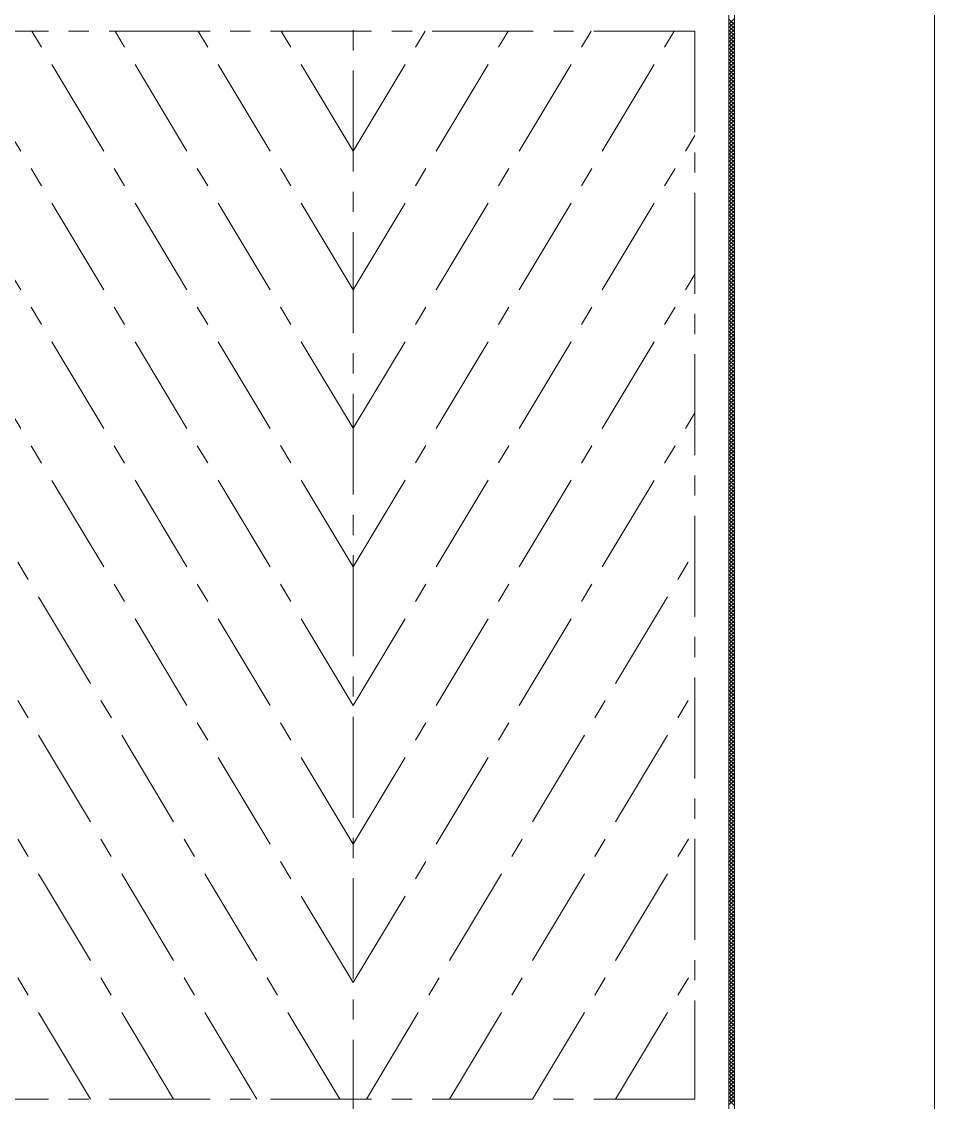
# Model space of a CAD drawing. Header units: millimetres. Extents: x -394 to 6212, y -2458 to 809.
# Drawn here: x 2980.02 to 3002.61, y -1869.51 to -1842.75 of the extents above; entities that cross this region are included whole.
import ezdxf

# ---------------------------------------------------------------- set-up
doc = ezdxf.new("R2010")
doc.units = ezdxf.units.MM
doc.linetypes.add('CENTERX2', pattern=[4, 2.5, -0.5, 0.5, -0.5])
for name, color, linetype, lineweight, true_color in [('1', 1, 'Continuous', 18, 0xff0000), ('2', 2, 'Continuous', 18, 0xffff00), ('3', 3, 'CENTERX2', 18, 0x00ff00)]:
    doc.layers.add(name, color=color, linetype=linetype, lineweight=lineweight, true_color=true_color)

msp = doc.modelspace()

# ---------------------------------------------------------------- linework, layer by layer
at = {"layer": '1'}
for p, q in [((3002.6128, -1823.48362), (3002.6128, -1888.73439)), ((2997.66192, -1841.22445), (2997.66192, -1871.02181)), ((2997.52353, -1842.11893), (2997.52353, -1870.09908))]:
    msp.add_line(p, q, dxfattribs=at)
at = {"layer": '2'}
for p, q in [((2997.52353, -1842.80938), (2997.66192, -1842.67099)), ((2997.66192, -1842.82561), (2997.52353, -1842.68722)), ((2997.52353, -1842.89918), (2997.66192, -1842.7608)), ((2997.66192, -1842.91542), (2997.52353, -1842.77703)), ((2997.52353, -1842.98899), (2997.66192, -1842.8506)), ((2997.66192, -1843.00522), (2997.52353, -1842.86683)), ((2997.52353, -1843.07879), (2997.66192, -1842.9404)), ((2997.66192, -1843.09502), (2997.52353, -1842.95663)), ((2997.52353, -1843.16859), (2997.66192, -1843.0302)), ((2997.66192, -1843.18482), (2997.52353, -1843.04643)), ((2997.52353, -1843.2584), (2997.66192, -1843.12001)), ((2997.66192, -1843.27463), (2997.52353, -1843.13624)), ((2997.52353, -1843.3482), (2997.66192, -1843.20981)), ((2997.66192, -1843.36443), (2997.52353, -1843.22604)), ((2997.52353, -1843.438), (2997.66192, -1843.29961)), ((2997.66192, -1843.45423), (2997.52353, -1843.31584)), ((2997.52353, -1843.5278), (2997.66192, -1843.38941)), ((2997.66192, -1843.54403), (2997.52353, -1843.40564)), ((2997.52353, -1843.61761), (2997.66192, -1843.47922)), ((2997.66192, -1843.63384), (2997.52353, -1843.49545)), ((2997.52353, -1843.70741), (2997.66192, -1843.56902)), ((2997.66192, -1843.72364), (2997.52353, -1843.58525)), ((2997.52353, -1843.79721), (2997.66192, -1843.65882)), ((2997.66192, -1843.81344), (2997.52353, -1843.67505)), ((2997.52353, -1843.88701), (2997.66192, -1843.74862)), ((2997.66192, -1843.90324), (2997.52353, -1843.76485)), ((2997.52353, -1843.97682), (2997.66192, -1843.83843)), ((2997.66192, -1843.99305), (2997.52353, -1843.85466)), ((2997.52353, -1844.06662), (2997.66192, -1843.92823)), ((2997.66192, -1844.08285), (2997.52353, -1843.94446)), ((2997.52353, -1844.15642), (2997.66192, -1844.01803)), ((2997.66192, -1844.17265), (2997.52353, -1844.03426)), ((2997.52353, -1844.24622), (2997.66192, -1844.10783)), ((2997.66192, -1844.26245), (2997.52353, -1844.12406)), ((2997.52353, -1844.33603), (2997.66192, -1844.19764)), ((2997.66192, -1844.35226), (2997.52353, -1844.21387)), ((2997.52353, -1844.42583), (2997.66192, -1844.28744)), ((2997.66192, -1844.44206), (2997.52353, -1844.30367)), ((2997.52353, -1844.51563), (2997.66192, -1844.37724)), ((2997.66192, -1844.53186), (2997.52353, -1844.39347)), ((2997.52353, -1844.60543), (2997.66192, -1844.46704)), ((2997.66192, -1844.62166), (2997.52353, -1844.48327)), ((2997.52353, -1844.69524), (2997.66192, -1844.55685)), ((2997.66192, -1844.71147), (2997.52353, -1844.57308)), ((2997.52353, -1844.78504), (2997.66192, -1844.64665)), ((2997.66192, -1844.80127), (2997.52353, -1844.66288)), ((2997.52353, -1844.87484), (2997.66192, -1844.73645)), ((2997.66192, -1844.89107), (2997.52353, -1844.75268)), ((2997.52353, -1844.96464), (2997.66192, -1844.82625)), ((2997.66192, -1844.98087), (2997.52353, -1844.84249)), ((2997.52353, -1845.05445), (2997.66192, -1844.91606)), ((2997.66192, -1845.07068), (2997.52353, -1844.93229)), ((2997.52353, -1845.14425), (2997.66192, -1845.00586)), ((2997.66192, -1845.16048), (2997.52353, -1845.02209)), ((2997.52353, -1845.23405), (2997.66192, -1845.09566)), ((2997.66192, -1845.25028), (2997.52353, -1845.11189)), ((2997.52353, -1845.32385), (2997.66192, -1845.18546)), ((2997.66192, -1845.34008), (2997.52353, -1845.2017)), ((2997.52353, -1845.41366), (2997.66192, -1845.27527)), ((2997.66192, -1845.42989), (2997.52353, -1845.2915)), ((2997.52353, -1845.50346), (2997.66192, -1845.36507)), ((2997.66192, -1845.51969), (2997.52353, -1845.3813)), ((2997.52353, -1845.59326), (2997.66192, -1845.45487)), ((2997.66192, -1845.60949), (2997.52353, -1845.4711)), ((2997.52353, -1845.68306), (2997.66192, -1845.54467)), ((2997.66192, -1845.6993), (2997.52353, -1845.56091)), ((2997.52353, -1845.77287), (2997.66192, -1845.63448)), ((2997.66192, -1845.7891), (2997.52353, -1845.65071)), ((2997.52353, -1845.86267), (2997.66192, -1845.72428)), ((2997.66192, -1845.8789), (2997.52353, -1845.74051)), ((2997.52353, -1845.95247), (2997.66192, -1845.81408)), ((2997.66192, -1845.9687), (2997.52353, -1845.83031)), ((2997.52353, -1846.04227), (2997.66192, -1845.90388)), ((2997.66192, -1846.05851), (2997.52353, -1845.92012)), ((2997.52353, -1846.13208), (2997.66192, -1845.99369)), ((2997.66192, -1846.14831), (2997.52353, -1846.00992)), ((2997.52353, -1846.22188), (2997.66192, -1846.08349)), ((2997.66192, -1846.23811), (2997.52353, -1846.09972)), ((2997.52353, -1846.31168), (2997.66192, -1846.17329)), ((2997.66192, -1846.32791), (2997.52353, -1846.18952)), ((2997.52353, -1846.40148), (2997.66192, -1846.2631)), ((2997.66192, -1846.41772), (2997.52353, -1846.27933)), ((2997.52353, -1846.49129), (2997.66192, -1846.3529)), ((2997.66192, -1846.50752), (2997.52353, -1846.36913)), ((2997.52353, -1846.58109), (2997.66192, -1846.4427)), ((2997.66192, -1846.59732), (2997.52353, -1846.45893)), ((2997.52353, -1846.67089), (2997.66192, -1846.5325)), ((2997.66192, -1846.68712), (2997.52353, -1846.54873)), ((2997.52353, -1846.76069), (2997.66192, -1846.62231)), ((2997.66192, -1846.77693), (2997.52353, -1846.63854)), ((2997.52353, -1846.8505), (2997.66192, -1846.71211)), ((2997.66192, -1846.86673), (2997.52353, -1846.72834)), ((2997.52353, -1846.9403), (2997.66192, -1846.80191)), ((2997.66192, -1846.95653), (2997.52353, -1846.81814)), ((2997.52353, -1847.0301), (2997.66192, -1846.89171)), ((2997.66192, -1847.04633), (2997.52353, -1846.90794)), ((2997.52353, -1847.11991), (2997.66192, -1846.98152)), ((2997.66192, -1847.13614), (2997.52353, -1846.99775)), ((2997.52353, -1847.20971), (2997.66192, -1847.07132)), ((2997.66192, -1847.22594), (2997.52353, -1847.08755)), ((2997.52353, -1847.29951), (2997.66192, -1847.16112)), ((2997.66192, -1847.31574), (2997.52353, -1847.17735)), ((2997.52353, -1847.38931), (2997.66192, -1847.25092)), ((2997.66192, -1847.40554), (2997.52353, -1847.26715)), ((2997.52353, -1847.47912), (2997.66192, -1847.34073)), ((2997.66192, -1847.49535), (2997.52353, -1847.35696)), ((2997.52353, -1847.56892), (2997.66192, -1847.43053)), ((2997.66192, -1847.58515), (2997.52353, -1847.44676)), ((2997.52353, -1847.65872), (2997.66192, -1847.52033)), ((2997.66192, -1847.67495), (2997.52353, -1847.53656)), ((2997.52353, -1847.74852), (2997.66192, -1847.61013)), ((2997.66192, -1847.76475), (2997.52353, -1847.62636)), ((2997.52353, -1847.83833), (2997.66192, -1847.69994)), ((2997.66192, -1847.85456), (2997.52353, -1847.71617)), ((2997.52353, -1847.92813), (2997.66192, -1847.78974)), ((2997.66192, -1847.94436), (2997.52353, -1847.80597)), ((2997.52353, -1848.01793), (2997.66192, -1847.87954)), ((2997.66192, -1848.03416), (2997.52353, -1847.89577)), ((2997.52353, -1848.10773), (2997.66192, -1847.96934)), ((2997.66192, -1848.12396), (2997.52353, -1847.98557)), ((2997.52353, -1848.19754), (2997.66192, -1848.05915)), ((2997.66192, -1848.21377), (2997.52353, -1848.07538)), ((2997.52353, -1848.28734), (2997.66192, -1848.14895)), ((2997.66192, -1848.30357), (2997.52353, -1848.16518)), ((2997.52353, -1848.37714), (2997.66192, -1848.23875)), ((2997.66192, -1848.39337), (2997.52353, -1848.25498)), ((2997.52353, -1848.46694), (2997.66192, -1848.32855)), ((2997.66192, -1848.48317), (2997.52353, -1848.34479)), ((2997.52353, -1848.55675), (2997.66192, -1848.41836)), ((2997.66192, -1848.57298), (2997.52353, -1848.43459)), ((2997.52353, -1848.64655), (2997.66192, -1848.50816)), ((2997.66192, -1848.66278), (2997.52353, -1848.52439)), ((2997.52353, -1848.73635), (2997.66192, -1848.59796)), ((2997.66192, -1848.75258), (2997.52353, -1848.61419)), ((2997.52353, -1848.82615), (2997.66192, -1848.68776)), ((2997.66192, -1848.84238), (2997.52353, -1848.704)), ((2997.52353, -1848.91596), (2997.66192, -1848.77757)), ((2997.66192, -1848.93219), (2997.52353, -1848.7938)), ((2997.52353, -1849.00576), (2997.66192, -1848.86737)), ((2997.66192, -1849.02199), (2997.52353, -1848.8836)), ((2997.52353, -1849.09556), (2997.66192, -1848.95717)), ((2997.66192, -1849.11179), (2997.52353, -1848.9734)), ((2997.52353, -1849.18536), (2997.66192, -1849.04697)), ((2997.66192, -1849.2016), (2997.52353, -1849.06321)), ((2997.52353, -1849.27517), (2997.66192, -1849.13678)), ((2997.66192, -1849.2914), (2997.52353, -1849.15301)), ((2997.52353, -1849.36497), (2997.66192, -1849.22658)), ((2997.66192, -1849.3812), (2997.52353, -1849.24281)), ((2997.52353, -1849.45477), (2997.66192, -1849.31638)), ((2997.66192, -1849.471), (2997.52353, -1849.33261)), ((2997.52353, -1849.54457), (2997.66192, -1849.40618)), ((2997.66192, -1849.56081), (2997.52353, -1849.42242)), ((2997.52353, -1849.63438), (2997.66192, -1849.49599)), ((2997.66192, -1849.65061), (2997.52353, -1849.51222)), ((2997.52353, -1849.72418), (2997.66192, -1849.58579)), ((2997.66192, -1849.74041), (2997.52353, -1849.60202)), ((2997.52353, -1849.81398), (2997.66192, -1849.67559)), ((2997.66192, -1849.83021), (2997.52353, -1849.69182)), ((2997.52353, -1849.90378), (2997.66192, -1849.7654)), ((2997.66192, -1849.92002), (2997.52353, -1849.78163)), ((2997.52353, -1849.99359), (2997.66192, -1849.8552)), ((2997.66192, -1850.00982), (2997.52353, -1849.87143)), ((2997.52353, -1850.08339), (2997.66192, -1849.945)), ((2997.66192, -1850.09962), (2997.52353, -1849.96123)), ((2997.52353, -1850.17319), (2997.66192, -1850.0348)), ((2997.66192, -1850.18942), (2997.52353, -1850.05103)), ((2997.52353, -1850.26299), (2997.66192, -1850.12461)), ((2997.66192, -1850.27923), (2997.52353, -1850.14084)), ((2997.52353, -1850.3528), (2997.66192, -1850.21441)), ((2997.66192, -1850.36903), (2997.52353, -1850.23064)), ((2997.52353, -1850.4426), (2997.66192, -1850.30421)), ((2997.66192, -1850.45883), (2997.52353, -1850.32044)), ((2997.52353, -1850.5324), (2997.66192, -1850.39401)), ((2997.66192, -1850.54863), (2997.52353, -1850.41024)), ((2997.52353, -1850.62221), (2997.66192, -1850.48382)), ((2997.66192, -1850.63844), (2997.52353, -1850.50005)), ((2997.52353, -1850.71201), (2997.66192, -1850.57362)), ((2997.66192, -1850.72824), (2997.52353, -1850.58985)), ((2997.52353, -1850.80181), (2997.66192, -1850.66342)), ((2997.66192, -1850.81804), (2997.52353, -1850.67965)), ((2997.52353, -1850.89161), (2997.66192, -1850.75322)), ((2997.66192, -1850.90784), (2997.52353, -1850.76945)), ((2997.52353, -1850.98142), (2997.66192, -1850.84303)), ((2997.66192, -1850.99765), (2997.52353, -1850.85926)), ((2997.52353, -1851.07122), (2997.66192, -1850.93283)), ((2997.66192, -1851.08745), (2997.52353, -1850.94906)), ((2997.52353, -1851.16102), (2997.66192, -1851.02263)), ((2997.66192, -1851.17725), (2997.52353, -1851.03886)), ((2997.52353, -1851.25082), (2997.66192, -1851.11243)), ((2997.66192, -1851.26705), (2997.52353, -1851.12866)), ((2997.52353, -1851.34063), (2997.66192, -1851.20224)), ((2997.66192, -1851.35686), (2997.52353, -1851.21847)), ((2997.52353, -1851.43043), (2997.66192, -1851.29204)), ((2997.66192, -1851.44666), (2997.52353, -1851.30827)), ((2997.52353, -1851.52023), (2997.66192, -1851.38184)), ((2997.66192, -1851.53646), (2997.52353, -1851.39807)), ((2997.52353, -1851.61003), (2997.66192, -1851.47164)), ((2997.66192, -1851.62626), (2997.52353, -1851.48787)), ((2997.52353, -1851.69984), (2997.66192, -1851.56145)), ((2997.66192, -1851.71607), (2997.52353, -1851.57768)), ((2997.52353, -1851.78964), (2997.66192, -1851.65125)), ((2997.66192, -1851.80587), (2997.52353, -1851.66748)), ((2997.52353, -1851.87944), (2997.66192, -1851.74105)), ((2997.66192, -1851.89567), (2997.52353, -1851.75728)), ((2997.52353, -1851.96924), (2997.66192, -1851.83085)), ((2997.66192, -1851.98547), (2997.52353, -1851.84708)), ((2997.52353, -1852.05905), (2997.66192, -1851.92066)), ((2997.66192, -1852.07528), (2997.52353, -1851.93689)), ((2997.52353, -1852.14885), (2997.66192, -1852.01046)), ((2997.66192, -1852.16508), (2997.52353, -1852.02669)), ((2997.52353, -1852.23865), (2997.66192, -1852.10026)), ((2997.66192, -1852.25488), (2997.52353, -1852.11649)), ((2997.52353, -1852.32845), (2997.66192, -1852.19006)), ((2997.66192, -1852.34468), (2997.52353, -1852.2063)), ((2997.52353, -1852.41826), (2997.66192, -1852.27987)), ((2997.66192, -1852.43449), (2997.52353, -1852.2961)), ((2997.52353, -1852.50806), (2997.66192, -1852.36967)), ((2997.66192, -1852.52429), (2997.52353, -1852.3859)), ((2997.52353, -1852.59786), (2997.66192, -1852.45947)), ((2997.66192, -1852.61409), (2997.52353, -1852.4757)), ((2997.52353, -1852.68766), (2997.66192, -1852.54927)), ((2997.66192, -1852.70389), (2997.52353, -1852.56551)), ((2997.52353, -1852.77747), (2997.66192, -1852.63908)), ((2997.66192, -1852.7937), (2997.52353, -1852.65531)), ((2997.52353, -1852.86727), (2997.66192, -1852.72888)), ((2997.66192, -1852.8835), (2997.52353, -1852.74511)), ((2997.52353, -1852.95707), (2997.66192, -1852.81868)), ((2997.66192, -1852.9733), (2997.52353, -1852.83491)), ((2997.52353, -1853.04687), (2997.66192, -1852.90848)), ((2997.66192, -1853.06311), (2997.52353, -1852.92472)), ((2997.52353, -1853.13668), (2997.66192, -1852.99829)), ((2997.66192, -1853.15291), (2997.52353, -1853.01452)), ((2997.52353, -1853.22648), (2997.66192, -1853.08809)), ((2997.66192, -1853.24271), (2997.52353, -1853.10432)), ((2997.52353, -1853.31628), (2997.66192, -1853.17789)), ((2997.66192, -1853.33251), (2997.52353, -1853.19412)), ((2997.52353, -1853.40608), (2997.66192, -1853.26769)), ((2997.66192, -1853.42232), (2997.52353, -1853.28393)), ((2997.52353, -1853.49589), (2997.66192, -1853.3575)), ((2997.66192, -1853.51212), (2997.52353, -1853.37373)), ((2997.52353, -1853.58569), (2997.66192, -1853.4473)), ((2997.66192, -1853.60192), (2997.52353, -1853.46353)), ((2997.52353, -1853.67549), (2997.66192, -1853.5371)), ((2997.66192, -1853.69172), (2997.52353, -1853.55333)), ((2997.52353, -1853.76529), (2997.66192, -1853.62691)), ((2997.66192, -1853.78153), (2997.52353, -1853.64314)), ((2997.52353, -1853.8551), (2997.66192, -1853.71671)), ((2997.66192, -1853.87133), (2997.52353, -1853.73294)), ((2997.52353, -1853.9449), (2997.66192, -1853.80651)), ((2997.66192, -1853.96113), (2997.52353, -1853.82274)), ((2997.52353, -1854.0347), (2997.66192, -1853.89631)), ((2997.66192, -1854.05093), (2997.52353, -1853.91254)), ((2997.52353, -1854.1245), (2997.66192, -1853.98612)), ((2997.66192, -1854.14074), (2997.52353, -1854.00235)), ((2997.52353, -1854.21431), (2997.66192, -1854.07592)), ((2997.66192, -1854.23054), (2997.52353, -1854.09215)), ((2997.52353, -1854.30411), (2997.66192, -1854.16572)), ((2997.66192, -1854.32034), (2997.52353, -1854.18195)), ((2997.52353, -1854.39391), (2997.66192, -1854.25552)), ((2997.66192, -1854.41014), (2997.52353, -1854.27175)), ((2997.52353, -1854.48372), (2997.66192, -1854.34533)), ((2997.66192, -1854.49995), (2997.52353, -1854.36156)), ((2997.52353, -1854.57352), (2997.66192, -1854.43513)), ((2997.66192, -1854.58975), (2997.52353, -1854.45136)), ((2997.52353, -1854.66332), (2997.66192, -1854.52493)), ((2997.66192, -1854.67955), (2997.52353, -1854.54116)), ((2997.52353, -1854.75312), (2997.66192, -1854.61473)), ((2997.66192, -1854.76935), (2997.52353, -1854.63096)), ((2997.52353, -1854.84293), (2997.66192, -1854.70454)), ((2997.66192, -1854.85916), (2997.52353, -1854.72077)), ((2997.52353, -1854.93273), (2997.66192, -1854.79434)), ((2997.66192, -1854.94896), (2997.52353, -1854.81057)), ((2997.52353, -1855.02253), (2997.66192, -1854.88414)), ((2997.66192, -1855.03876), (2997.52353, -1854.90037)), ((2997.52353, -1855.11233), (2997.66192, -1854.97394)), ((2997.66192, -1855.12856), (2997.52353, -1854.99017)), ((2997.52353, -1855.20214), (2997.66192, -1855.06375)), ((2997.66192, -1855.21837), (2997.52353, -1855.07998)), ((2997.52353, -1855.29194), (2997.66192, -1855.15355)), ((2997.66192, -1855.30817), (2997.52353, -1855.16978)), ((2997.52353, -1855.38174), (2997.66192, -1855.24335)), ((2997.66192, -1855.39797), (2997.52353, -1855.25958)), ((2997.52353, -1855.47154), (2997.66192, -1855.33315)), ((2997.66192, -1855.48777), (2997.52353, -1855.34938)), ((2997.52353, -1855.56135), (2997.66192, -1855.42296)), ((2997.66192, -1855.57758), (2997.52353, -1855.43919)), ((2997.52353, -1855.65115), (2997.66192, -1855.51276)), ((2997.66192, -1855.66738), (2997.52353, -1855.52899)), ((2997.52353, -1855.74095), (2997.66192, -1855.60256)), ((2997.66192, -1855.75718), (2997.52353, -1855.61879)), ((2997.52353, -1855.83075), (2997.66192, -1855.69236)), ((2997.66192, -1855.84698), (2997.52353, -1855.7086)), ((2997.52353, -1855.92056), (2997.66192, -1855.78217)), ((2997.66192, -1855.93679), (2997.52353, -1855.7984)), ((2997.52353, -1856.01036), (2997.66192, -1855.87197)), ((2997.66192, -1856.02659), (2997.52353, -1855.8882)), ((2997.52353, -1856.10016), (2997.66192, -1855.96177)), ((2997.66192, -1856.11639), (2997.52353, -1855.978)), ((2997.52353, -1856.18996), (2997.66192, -1856.05157)), ((2997.66192, -1856.20619), (2997.52353, -1856.06781)), ((2997.52353, -1856.27977), (2997.66192, -1856.14138)), ((2997.66192, -1856.296), (2997.52353, -1856.15761)), ((2997.52353, -1856.36957), (2997.66192, -1856.23118)), ((2997.66192, -1856.3858), (2997.52353, -1856.24741)), ((2997.52353, -1856.45937), (2997.66192, -1856.32098)), ((2997.66192, -1856.4756), (2997.52353, -1856.33721)), ((2997.52353, -1856.54917), (2997.66192, -1856.41078)), ((2997.66192, -1856.56541), (2997.52353, -1856.42702)), ((2997.52353, -1856.63898), (2997.66192, -1856.50059)), ((2997.66192, -1856.65521), (2997.52353, -1856.51682)), ((2997.52353, -1856.72878), (2997.66192, -1856.59039)), ((2997.66192, -1856.74501), (2997.52353, -1856.60662)), ((2997.52353, -1856.81858), (2997.66192, -1856.68019)), ((2997.66192, -1856.83481), (2997.52353, -1856.69642)), ((2997.52353, -1856.90838), (2997.66192, -1856.76999)), ((2997.66192, -1856.92462), (2997.52353, -1856.78623)), ((2997.52353, -1856.99819), (2997.66192, -1856.8598)), ((2997.66192, -1857.01442), (2997.52353, -1856.87603)), ((2997.52353, -1857.08799), (2997.66192, -1856.9496)), ((2997.66192, -1857.10422), (2997.52353, -1856.96583)), ((2997.52353, -1857.17779), (2997.66192, -1857.0394)), ((2997.66192, -1857.19402), (2997.52353, -1857.05563)), ((2997.52353, -1857.26759), (2997.66192, -1857.12921)), ((2997.66192, -1857.28383), (2997.52353, -1857.14544)), ((2997.52353, -1857.3574), (2997.66192, -1857.21901)), ((2997.66192, -1857.37363), (2997.52353, -1857.23524)), ((2997.52353, -1857.4472), (2997.66192, -1857.30881)), ((2997.66192, -1857.46343), (2997.52353, -1857.32504)), ((2997.52353, -1857.537), (2997.66192, -1857.39861)), ((2997.66192, -1857.55323), (2997.52353, -1857.41484)), ((2997.52353, -1857.6268), (2997.66192, -1857.48842)), ((2997.66192, -1857.64304), (2997.52353, -1857.50465)), ((2997.52353, -1857.71661), (2997.66192, -1857.57822)), ((2997.66192, -1857.73284), (2997.52353, -1857.59445)), ((2997.52353, -1857.80641), (2997.66192, -1857.66802)), ((2997.66192, -1857.82264), (2997.52353, -1857.68425)), ((2997.52353, -1857.89621), (2997.66192, -1857.75782)), ((2997.66192, -1857.91244), (2997.52353, -1857.77405)), ((2997.52353, -1857.98602), (2997.66192, -1857.84763)), ((2997.66192, -1858.00225), (2997.52353, -1857.86386)), ((2997.52353, -1858.07582), (2997.66192, -1857.93743)), ((2997.66192, -1858.09205), (2997.52353, -1857.95366)), ((2997.52353, -1858.16562), (2997.66192, -1858.02723)), ((2997.66192, -1858.18185), (2997.52353, -1858.04346)), ((2997.52353, -1858.25542), (2997.66192, -1858.11703)), ((2997.66192, -1858.27165), (2997.52353, -1858.13326)), ((2997.52353, -1858.34523), (2997.66192, -1858.20684)), ((2997.66192, -1858.36146), (2997.52353, -1858.22307)), ((2997.52353, -1858.43503), (2997.66192, -1858.29664)), ((2997.66192, -1858.45126), (2997.52353, -1858.31287)), ((2997.52353, -1858.52483), (2997.66192, -1858.38644)), ((2997.66192, -1858.54106), (2997.52353, -1858.40267)), ((2997.52353, -1858.61463), (2997.66192, -1858.47624)), ((2997.66192, -1858.63086), (2997.52353, -1858.49247)), ((2997.52353, -1858.70444), (2997.66192, -1858.56605)), ((2997.66192, -1858.72067), (2997.52353, -1858.58228)), ((2997.52353, -1858.79424), (2997.66192, -1858.65585)), ((2997.66192, -1858.81047), (2997.52353, -1858.67208)), ((2997.52353, -1858.88404), (2997.66192, -1858.74565)), ((2997.66192, -1858.90027), (2997.52353, -1858.76188)), ((2997.52353, -1858.97384), (2997.66192, -1858.83545)), ((2997.66192, -1858.99007), (2997.52353, -1858.85168)), ((2997.52353, -1859.06365), (2997.66192, -1858.92526)), ((2997.66192, -1859.07988), (2997.52353, -1858.94149)), ((2997.52353, -1859.15345), (2997.66192, -1859.01506)), ((2997.66192, -1859.16968), (2997.52353, -1859.03129)), ((2997.52353, -1859.24325), (2997.66192, -1859.10486)), ((2997.66192, -1859.25948), (2997.52353, -1859.12109)), ((2997.52353, -1859.33305), (2997.66192, -1859.19466)), ((2997.66192, -1859.34928), (2997.52353, -1859.21089)), ((2997.52353, -1859.42286), (2997.66192, -1859.28447)), ((2997.66192, -1859.43909), (2997.52353, -1859.3007)), ((2997.52353, -1859.51266), (2997.66192, -1859.37427)), ((2997.66192, -1859.52889), (2997.52353, -1859.3905)), ((2997.52353, -1859.60246), (2997.66192, -1859.46407)), ((2997.66192, -1859.61869), (2997.52353, -1859.4803)), ((2997.52353, -1859.69226), (2997.66192, -1859.55387)), ((2997.66192, -1859.70849), (2997.52353, -1859.57011)), ((2997.52353, -1859.78207), (2997.66192, -1859.64368)), ((2997.66192, -1859.7983), (2997.52353, -1859.65991)), ((2997.52353, -1859.87187), (2997.66192, -1859.73348)), ((2997.66192, -1859.8881), (2997.52353, -1859.74971)), ((2997.52353, -1859.96167), (2997.66192, -1859.82328)), ((2997.66192, -1859.9779), (2997.52353, -1859.83951)), ((2997.52353, -1860.05147), (2997.66192, -1859.91308)), ((2997.66192, -1860.0677), (2997.52353, -1859.92932)), ((2997.52353, -1860.14128), (2997.66192, -1860.00289)), ((2997.66192, -1860.15751), (2997.52353, -1860.01912)), ((2997.52353, -1860.23108), (2997.66192, -1860.09269)), ((2997.66192, -1860.24731), (2997.52353, -1860.10892)), ((2997.52353, -1860.32088), (2997.66192, -1860.18249)), ((2997.66192, -1860.33711), (2997.52353, -1860.19872)), ((2997.52353, -1860.41068), (2997.66192, -1860.27229)), ((2997.66192, -1860.42692), (2997.52353, -1860.28853)), ((2997.52353, -1860.50049), (2997.66192, -1860.3621)), ((2997.66192, -1860.51672), (2997.52353, -1860.37833)), ((2997.52353, -1860.59029), (2997.66192, -1860.4519)), ((2997.66192, -1860.60652), (2997.52353, -1860.46813)), ((2997.52353, -1860.68009), (2997.66192, -1860.5417)), ((2997.66192, -1860.69632), (2997.52353, -1860.55793)), ((2997.52353, -1860.76989), (2997.66192, -1860.6315)), ((2997.66192, -1860.78613), (2997.52353, -1860.64774)), ((2997.52353, -1860.8597), (2997.66192, -1860.72131)), ((2997.66192, -1860.87593), (2997.52353, -1860.73754)), ((2997.52353, -1860.9495), (2997.66192, -1860.81111)), ((2997.66192, -1860.96573), (2997.52353, -1860.82734)), ((2997.52353, -1861.0393), (2997.66192, -1860.90091)), ((2997.66192, -1861.05553), (2997.52353, -1860.91714)), ((2997.52353, -1861.1291), (2997.66192, -1860.99072)), ((2997.66192, -1861.14534), (2997.52353, -1861.00695)), ((2997.52353, -1861.21891), (2997.66192, -1861.08052)), ((2997.66192, -1861.23514), (2997.52353, -1861.09675)), ((2997.52353, -1861.30871), (2997.66192, -1861.17032)), ((2997.66192, -1861.32494), (2997.52353, -1861.18655)), ((2997.52353, -1861.39851), (2997.66192, -1861.26012)), ((2997.66192, -1861.41474), (2997.52353, -1861.27635)), ((2997.52353, -1861.48831), (2997.66192, -1861.34993)), ((2997.66192, -1861.50455), (2997.52353, -1861.36616)), ((2997.52353, -1861.57812), (2997.66192, -1861.43973)), ((2997.66192, -1861.59435), (2997.52353, -1861.45596)), ((2997.52353, -1861.66792), (2997.66192, -1861.52953)), ((2997.66192, -1861.68415), (2997.52353, -1861.54576)), ((2997.52353, -1861.75772), (2997.66192, -1861.61933)), ((2997.66192, -1861.77395), (2997.52353, -1861.63556)), ((2997.52353, -1861.84753), (2997.66192, -1861.70914)), ((2997.66192, -1861.86376), (2997.52353, -1861.72537)), ((2997.52353, -1861.93733), (2997.66192, -1861.79894)), ((2997.66192, -1861.95356), (2997.52353, -1861.81517)), ((2997.52353, -1862.02713), (2997.66192, -1861.88874)), ((2997.66192, -1862.04336), (2997.52353, -1861.90497)), ((2997.52353, -1862.11693), (2997.66192, -1861.97854)), ((2997.66192, -1862.13316), (2997.52353, -1861.99477)), ((2997.52353, -1862.20674), (2997.66192, -1862.06835)), ((2997.66192, -1862.22297), (2997.52353, -1862.08458)), ((2997.52353, -1862.29654), (2997.66192, -1862.15815)), ((2997.66192, -1862.31277), (2997.52353, -1862.17438)), ((2997.52353, -1862.38634), (2997.66192, -1862.24795)), ((2997.66192, -1862.40257), (2997.52353, -1862.26418)), ((2997.52353, -1862.47614), (2997.66192, -1862.33775)), ((2997.66192, -1862.49237), (2997.52353, -1862.35398)), ((2997.52353, -1862.56595), (2997.66192, -1862.42756)), ((2997.66192, -1862.58218), (2997.52353, -1862.44379)), ((2997.52353, -1862.65575), (2997.66192, -1862.51736)), ((2997.66192, -1862.67198), (2997.52353, -1862.53359)), ((2997.52353, -1862.74555), (2997.66192, -1862.60716)), ((2997.66192, -1862.76178), (2997.52353, -1862.62339)), ((2997.52353, -1862.83535), (2997.66192, -1862.69696)), ((2997.66192, -1862.85158), (2997.52353, -1862.71319)), ((2997.52353, -1862.92516), (2997.66192, -1862.78677)), ((2997.66192, -1862.94139), (2997.52353, -1862.803)), ((2997.52353, -1863.01496), (2997.66192, -1862.87657)), ((2997.66192, -1863.03119), (2997.52353, -1862.8928)), ((2997.52353, -1863.10476), (2997.66192, -1862.96637)), ((2997.66192, -1863.12099), (2997.52353, -1862.9826)), ((2997.52353, -1863.19456), (2997.66192, -1863.05617)), ((2997.66192, -1863.21079), (2997.52353, -1863.07241)), ((2997.52353, -1863.28437), (2997.66192, -1863.14598)), ((2997.66192, -1863.3006), (2997.52353, -1863.16221)), ((2997.52353, -1863.37417), (2997.66192, -1863.23578)), ((2997.66192, -1863.3904), (2997.52353, -1863.25201)), ((2997.52353, -1863.46397), (2997.66192, -1863.32558)), ((2997.66192, -1863.4802), (2997.52353, -1863.34181)), ((2997.52353, -1863.55377), (2997.66192, -1863.41538)), ((2997.66192, -1863.57), (2997.52353, -1863.43162)), ((2997.52353, -1863.64358), (2997.66192, -1863.50519)), ((2997.66192, -1863.65981), (2997.52353, -1863.52142)), ((2997.52353, -1863.73338), (2997.66192, -1863.59499)), ((2997.66192, -1863.74961), (2997.52353, -1863.61122)), ((2997.52353, -1863.82318), (2997.66192, -1863.68479)), ((2997.66192, -1863.83941), (2997.52353, -1863.70102)), ((2997.52353, -1863.91298), (2997.66192, -1863.77459)), ((2997.66192, -1863.92922), (2997.52353, -1863.79083)), ((2997.52353, -1864.00279), (2997.66192, -1863.8644)), ((2997.66192, -1864.01902), (2997.52353, -1863.88063)), ((2997.52353, -1864.09259), (2997.66192, -1863.9542)), ((2997.66192, -1864.10882), (2997.52353, -1863.97043)), ((2997.52353, -1864.18239), (2997.66192, -1864.044)), ((2997.66192, -1864.19862), (2997.52353, -1864.06023)), ((2997.52353, -1864.27219), (2997.66192, -1864.1338)), ((2997.66192, -1864.28843), (2997.52353, -1864.15004)), ((2997.52353, -1864.362), (2997.66192, -1864.22361)), ((2997.66192, -1864.37823), (2997.52353, -1864.23984)), ((2997.52353, -1864.4518), (2997.66192, -1864.31341)), ((2997.66192, -1864.46803), (2997.52353, -1864.32964)), ((2997.52353, -1864.5416), (2997.66192, -1864.40321)), ((2997.66192, -1864.55783), (2997.52353, -1864.41944)), ((2997.52353, -1864.6314), (2997.66192, -1864.49302)), ((2997.66192, -1864.64764), (2997.52353, -1864.50925)), ((2997.52353, -1864.72121), (2997.66192, -1864.58282)), ((2997.66192, -1864.73744), (2997.52353, -1864.59905)), ((2997.52353, -1864.81101), (2997.66192, -1864.67262)), ((2997.66192, -1864.82724), (2997.52353, -1864.68885)), ((2997.52353, -1864.90081), (2997.66192, -1864.76242)), ((2997.66192, -1864.91704), (2997.52353, -1864.77865)), ((2997.52353, -1864.99061), (2997.66192, -1864.85223)), ((2997.66192, -1865.00685), (2997.52353, -1864.86846)), ((2997.52353, -1865.08042), (2997.66192, -1864.94203)), ((2997.66192, -1865.09665), (2997.52353, -1864.95826)), ((2997.52353, -1865.17022), (2997.66192, -1865.03183)), ((2997.66192, -1865.18645), (2997.52353, -1865.04806)), ((2997.52353, -1865.26002), (2997.66192, -1865.12163)), ((2997.66192, -1865.27625), (2997.52353, -1865.13786)), ((2997.52353, -1865.34983), (2997.66192, -1865.21144)), ((2997.66192, -1865.36606), (2997.52353, -1865.22767)), ((2997.52353, -1865.43963), (2997.66192, -1865.30124)), ((2997.66192, -1865.45586), (2997.52353, -1865.31747)), ((2997.52353, -1865.52943), (2997.66192, -1865.39104)), ((2997.66192, -1865.54566), (2997.52353, -1865.40727)), ((2997.52353, -1865.61923), (2997.66192, -1865.48084)), ((2997.66192, -1865.63546), (2997.52353, -1865.49707)), ((2997.52353, -1865.70904), (2997.66192, -1865.57065)), ((2997.66192, -1865.72527), (2997.52353, -1865.58688)), ((2997.52353, -1865.79884), (2997.66192, -1865.66045)), ((2997.66192, -1865.81507), (2997.52353, -1865.67668)), ((2997.52353, -1865.88864), (2997.66192, -1865.75025)), ((2997.66192, -1865.90487), (2997.52353, -1865.76648)), ((2997.52353, -1865.97844), (2997.66192, -1865.84005)), ((2997.66192, -1865.99467), (2997.52353, -1865.85628)), ((2997.52353, -1866.06825), (2997.66192, -1865.92986)), ((2997.66192, -1866.08448), (2997.52353, -1865.94609)), ((2997.52353, -1866.15805), (2997.66192, -1866.01966)), ((2997.66192, -1866.17428), (2997.52353, -1866.03589)), ((2997.52353, -1866.24785), (2997.66192, -1866.10946)), ((2997.66192, -1866.26408), (2997.52353, -1866.12569)), ((2997.52353, -1866.33765), (2997.66192, -1866.19926)), ((2997.66192, -1866.35388), (2997.52353, -1866.21549)), ((2997.52353, -1866.42746), (2997.66192, -1866.28907)), ((2997.66192, -1866.44369), (2997.52353, -1866.3053)), ((2997.52353, -1866.51726), (2997.66192, -1866.37887)), ((2997.66192, -1866.53349), (2997.52353, -1866.3951)), ((2997.52353, -1866.60706), (2997.66192, -1866.46867)), ((2997.66192, -1866.62329), (2997.52353, -1866.4849)), ((2997.52353, -1866.69686), (2997.66192, -1866.55847)), ((2997.66192, -1866.71309), (2997.52353, -1866.5747)), ((2997.52353, -1866.78667), (2997.66192, -1866.64828)), ((2997.66192, -1866.8029), (2997.52353, -1866.66451)), ((2997.52353, -1866.87647), (2997.66192, -1866.73808)), ((2997.66192, -1866.8927), (2997.52353, -1866.75431)), ((2997.52353, -1866.96627), (2997.66192, -1866.82788)), ((2997.66192, -1866.9825), (2997.52353, -1866.84411)), ((2997.52353, -1867.05607), (2997.66192, -1866.91768)), ((2997.66192, -1867.0723), (2997.52353, -1866.93392)), ((2997.52353, -1867.14588), (2997.66192, -1867.00749)), ((2997.66192, -1867.16211), (2997.52353, -1867.02372)), ((2997.52353, -1867.23568), (2997.66192, -1867.09729)), ((2997.66192, -1867.25191), (2997.52353, -1867.11352)), ((2997.52353, -1867.32548), (2997.66192, -1867.18709)), ((2997.66192, -1867.34171), (2997.52353, -1867.20332)), ((2997.52353, -1867.41528), (2997.66192, -1867.27689)), ((2997.66192, -1867.43151), (2997.52353, -1867.29313)), ((2997.52353, -1867.50509), (2997.66192, -1867.3667)), ((2997.66192, -1867.52132), (2997.52353, -1867.38293)), ((2997.52353, -1867.59489), (2997.66192, -1867.4565)), ((2997.66192, -1867.61112), (2997.52353, -1867.47273)), ((2997.52353, -1867.68469), (2997.66192, -1867.5463)), ((2997.66192, -1867.70092), (2997.52353, -1867.56253)), ((2997.52353, -1867.77449), (2997.66192, -1867.6361)), ((2997.66192, -1867.79073), (2997.52353, -1867.65234)), ((2997.52353, -1867.8643), (2997.66192, -1867.72591)), ((2997.66192, -1867.88053), (2997.52353, -1867.74214)), ((2997.52353, -1867.9541), (2997.66192, -1867.81571)), ((2997.66192, -1867.97033), (2997.52353, -1867.83194)), ((2997.52353, -1868.0439), (2997.66192, -1867.90551)), ((2997.66192, -1868.06013), (2997.52353, -1867.92174)), ((2997.52353, -1868.1337), (2997.66192, -1867.99532)), ((2997.66192, -1868.14994), (2997.52353, -1868.01155)), ((2997.52353, -1868.22351), (2997.66192, -1868.08512)), ((2997.66192, -1868.23974), (2997.52353, -1868.10135)), ((2997.52353, -1868.31331), (2997.66192, -1868.17492)), ((2997.66192, -1868.32954), (2997.52353, -1868.19115)), ((2997.52353, -1868.40311), (2997.66192, -1868.26472)), ((2997.66192, -1868.41934), (2997.52353, -1868.28095)), ((2997.52353, -1868.49291), (2997.66192, -1868.35453)), ((2997.66192, -1868.50915), (2997.52353, -1868.37076)), ((2997.52353, -1868.58272), (2997.66192, -1868.44433)), ((2997.66192, -1868.59895), (2997.52353, -1868.46056)), ((2997.52353, -1868.67252), (2997.66192, -1868.53413)), ((2997.66192, -1868.68875), (2997.52353, -1868.55036)), ((2997.52353, -1868.76232), (2997.66192, -1868.62393)), ((2997.66192, -1868.77855), (2997.52353, -1868.64016)), ((2997.52353, -1868.85213), (2997.66192, -1868.71374)), ((2997.66192, -1868.86836), (2997.52353, -1868.72997)), ((2997.52353, -1868.94193), (2997.66192, -1868.80354)), ((2997.66192, -1868.95816), (2997.52353, -1868.81977)), ((2997.52353, -1869.03173), (2997.66192, -1868.89334)), ((2997.66192, -1869.04796), (2997.52353, -1868.90957)), ((2997.52353, -1869.12153), (2997.66192, -1868.98314)), ((2997.66192, -1869.13776), (2997.52353, -1868.99937)), ((2997.52353, -1869.21134), (2997.66192, -1869.07295)), ((2997.66192, -1869.22757), (2997.52353, -1869.08918)), ((2997.52353, -1869.30114), (2997.66192, -1869.16275)), ((2997.66192, -1869.31737), (2997.52353, -1869.17898)), ((2997.52353, -1869.39094), (2997.66192, -1869.25255)), ((2997.66192, -1869.40717), (2997.52353, -1869.26878)), ((2997.52353, -1869.48074), (2997.66192, -1869.34235)), ((2997.66192, -1869.49697), (2997.52353, -1869.35858)), ((2997.52353, -1869.57055), (2997.66192, -1869.43216)), ((2997.66192, -1869.58678), (2997.52353, -1869.44839))]:
    msp.add_line(p, q, dxfattribs=at)
at = {"layer": '3'}
for p, q in [((2988.22413, -1870.46107), (2988.22413, -1840.61069)), ((2996.68256, -1842.98579), (2962.84571, -1842.98579)), ((2988.22413, -1856.25009), (2980.27394, -1842.98579)), ((2988.22413, -1852.81874), (2982.33058, -1842.98579)), ((2988.22413, -1849.38739), (2984.38722, -1842.98579)), ((2988.22413, -1845.95604), (2986.44386, -1842.98579)), ((2988.22413, -1845.95604), (2990.0044, -1842.98579)), ((2988.22413, -1849.38739), (2992.06104, -1842.98579)), ((2988.22413, -1852.81874), (2994.11768, -1842.98579)), ((2988.22413, -1856.25009), (2996.17432, -1842.98579)), ((2996.68256, -1842.98579), (2996.68256, -1869.42612)), ((2988.22413, -1859.68145), (2979.76413, -1845.56657)), ((2988.22413, -1859.68145), (2996.68256, -1845.5692)), ((2988.22413, -1863.11281), (2979.76413, -1848.99793)), ((2988.22413, -1863.11281), (2996.68256, -1849.00056)), ((2988.22413, -1866.54417), (2979.76413, -1852.42929)), ((2988.22413, -1866.54417), (2996.68256, -1852.43192)), ((2987.89483, -1869.42612), (2979.76413, -1855.86065)), ((2988.55343, -1869.42612), (2996.68256, -1855.86328)), ((2985.83818, -1869.42612), (2979.76413, -1859.29201)), ((2990.61008, -1869.42612), (2996.68256, -1859.29464)), ((2983.78154, -1869.42612), (2979.76413, -1862.72337)), ((2992.66672, -1869.42612), (2996.68256, -1862.726)), ((2981.72489, -1869.42612), (2979.76413, -1866.15473)), ((2994.72337, -1869.42612), (2996.68256, -1866.15736)), ((2996.68256, -1869.42612), (2962.84571, -1869.42612))]:
    msp.add_line(p, q, dxfattribs=at)

doc.saveas('drawing.dxf')
